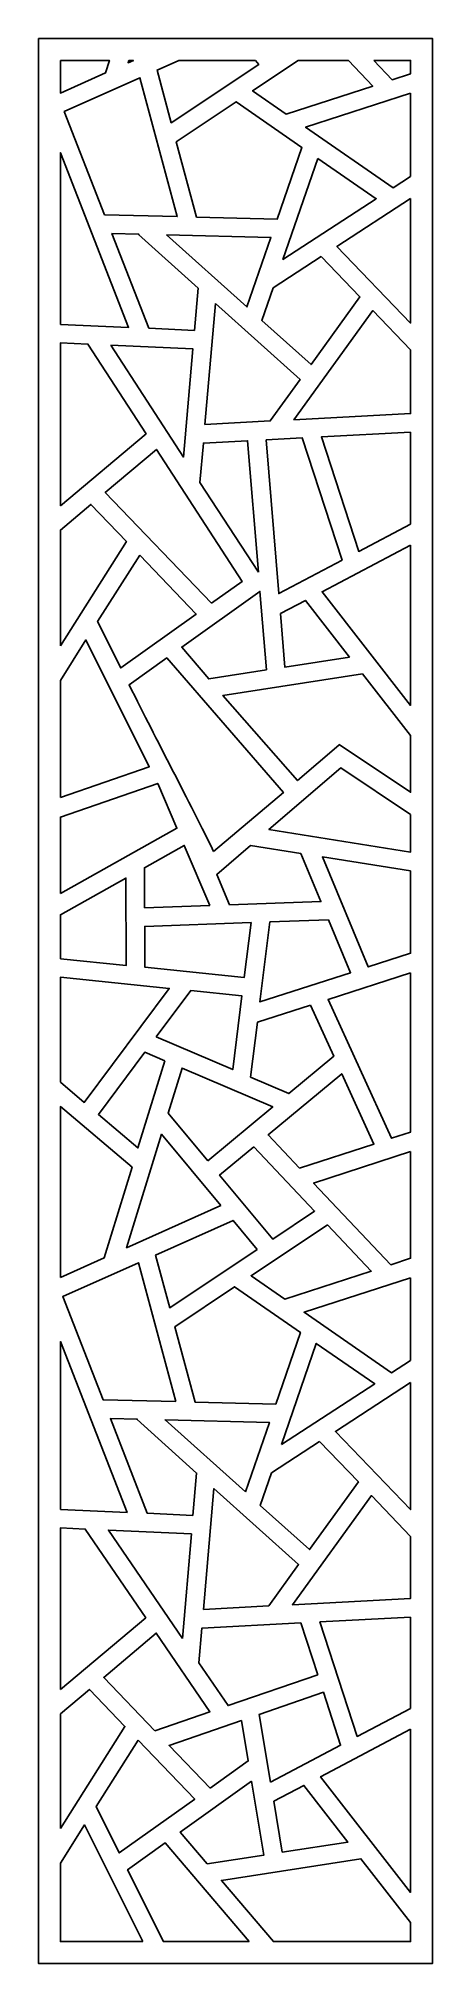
# Model space of a CAD drawing. Header units: centimetres. Extents: x 23.5 to 27, y -8.6 to 8.7.
import ezdxf

# ---------------------------------------------------------------- set-up
doc = ezdxf.new("R2010")
doc.units = ezdxf.units.CM
doc.header["$MEASUREMENT"] = 0
doc.layers.add('layer 1', color=7, linetype='Continuous')

msp = doc.modelspace()

# ---------------------------------------------------------------- linework, layer by layer
at = {"layer": 'layer 1', "color": 250}
for points, knots in [([(23.45669, 8.68746), (23.45669, 8.68746), (26.99976, 8.68746), (26.99976, 8.68746), (26.99976, 8.68746), (26.99976, 8.68746), (26.99976, -8.63422), (26.99976, -8.63422), (26.99976, -8.63422), (26.99976, -8.63422), (23.45669, -8.63422), (23.45669, -8.63422), (23.45669, -8.63422), (23.45669, -8.63422), (23.45669, 8.68746), (23.45669, 8.68746)], [0, 0, 0, 0, 0.2, 0.2, 0.2, 0.2, 0.4, 0.4, 0.4, 0.4, 0.6, 0.6, 0.6, 0.6, 1, 1, 1, 1]), ([(23.65353, 8.49062), (23.65353, 8.49062), (24.09405, 8.49062), (24.09405, 8.49062), (24.09405, 8.49062), (24.09405, 8.49062), (24.05941, 8.37844), (24.05941, 8.37844), (24.05941, 8.37844), (24.05941, 8.37844), (23.65353, 8.19683), (23.65353, 8.19683), (23.65353, 8.19683), (23.65353, 8.19683), (23.65353, 8.49062), (23.65353, 8.49062)], [0, 0, 0, 0, 0.2, 0.2, 0.2, 0.2, 0.4, 0.4, 0.4, 0.4, 0.6, 0.6, 0.6, 0.6, 1, 1, 1, 1]), ([(24.26873, 8.49062), (24.26873, 8.49062), (24.31014, 8.49062), (24.31014, 8.49062), (24.31014, 8.49062), (24.31014, 8.49062), (24.26209, 8.46912), (24.26209, 8.46912), (24.26209, 8.46912), (24.26209, 8.46912), (24.26873, 8.49062), (24.26873, 8.49062)], [0, 0, 0, 0, 0.25, 0.25, 0.25, 0.25, 0.5, 0.5, 0.5, 0.5, 1, 1, 1, 1]), ([(24.71879, 8.49062), (24.71879, 8.49062), (25.40691, 8.49062), (25.40691, 8.49062), (25.40691, 8.49062), (25.40691, 8.49062), (25.43669, 8.45469), (25.43669, 8.45469), (25.43669, 8.45469), (25.43669, 8.45469), (24.65008, 7.92903), (24.65008, 7.92903), (24.65008, 7.92903), (24.65008, 7.92903), (24.52292, 8.40298), (24.52292, 8.40298), (24.52292, 8.40298), (24.52292, 8.40298), (24.71879, 8.49062), (24.71879, 8.49062)], [0, 0, 0, 0, 0.16666667, 0.16666667, 0.16666667, 0.16666667, 0.33333333, 0.33333333, 0.33333333, 0.33333333, 0.5, 0.5, 0.5, 0.5, 0.66666667, 0.66666667, 0.66666667, 0.66666667, 1, 1, 1, 1]), ([(25.79063, 8.49062), (25.79063, 8.49062), (26.24419, 8.49062), (26.24419, 8.49062), (26.24419, 8.49062), (26.24419, 8.49062), (26.46261, 8.25962), (26.46261, 8.25962), (26.46261, 8.25962), (26.46261, 8.25962), (25.68504, 8.00801), (25.68504, 8.00801), (25.68504, 8.00801), (25.68504, 8.00801), (25.38213, 8.21763), (25.38213, 8.21763), (25.38213, 8.21763), (25.38213, 8.21763), (25.79063, 8.49062), (25.79063, 8.49062)], [0, 0, 0, 0, 0.16666667, 0.16666667, 0.16666667, 0.16666667, 0.33333333, 0.33333333, 0.33333333, 0.33333333, 0.5, 0.5, 0.5, 0.5, 0.66666667, 0.66666667, 0.66666667, 0.66666667, 1, 1, 1, 1]), ([(26.47378, 8.49062), (26.47378, 8.49062), (26.80292, 8.49062), (26.80292, 8.49062), (26.80292, 8.49062), (26.80292, 8.49062), (26.80292, 8.36973), (26.80292, 8.36973), (26.80292, 8.36973), (26.80292, 8.36973), (26.63841, 8.3165), (26.63841, 8.3165), (26.63841, 8.3165), (26.63841, 8.3165), (26.47378, 8.49062), (26.47378, 8.49062)], [0, 0, 0, 0, 0.2, 0.2, 0.2, 0.2, 0.4, 0.4, 0.4, 0.4, 0.6, 0.6, 0.6, 0.6, 1, 1, 1, 1]), ([(24.05037, 7.10097), (24.05037, 7.10097), (24.70393, 7.08492), (24.70393, 7.08492), (24.70393, 7.08492), (24.70393, 7.08492), (24.3688, 8.33402), (24.3688, 8.33402), (24.3688, 8.33402), (24.3688, 8.33402), (23.6884, 8.02959), (23.6884, 8.02959), (23.6884, 8.02959), (23.6884, 8.02959), (24.05037, 7.10097), (24.05037, 7.10097)], [0, 0, 0, 0, 0.2, 0.2, 0.2, 0.2, 0.4, 0.4, 0.4, 0.4, 0.6, 0.6, 0.6, 0.6, 1, 1, 1, 1]), ([(26.80292, 8.19425), (26.80292, 8.19425), (26.80292, 7.4466), (26.80292, 7.4466), (26.80292, 7.4466), (26.80292, 7.4466), (26.64483, 7.34383), (26.64483, 7.34383), (26.64483, 7.34383), (26.64483, 7.34383), (25.85783, 7.88844), (25.85783, 7.88844), (25.85783, 7.88844), (25.85783, 7.88844), (26.80292, 8.19425), (26.80292, 8.19425)], [0, 0, 0, 0, 0.2, 0.2, 0.2, 0.2, 0.4, 0.4, 0.4, 0.4, 0.6, 0.6, 0.6, 0.6, 1, 1, 1, 1]), ([(24.8777, 7.08065), (24.8777, 7.08065), (25.60329, 7.06282), (25.60329, 7.06282), (25.60329, 7.06282), (25.60329, 7.06282), (25.82589, 7.7076), (25.82589, 7.7076), (25.82589, 7.7076), (25.82589, 7.7076), (25.23293, 8.11793), (25.23293, 8.11793), (25.23293, 8.11793), (25.23293, 8.11793), (24.69572, 7.75893), (24.69572, 7.75893), (24.69572, 7.75893), (24.69572, 7.75893), (24.8777, 7.08065), (24.8777, 7.08065)], [0, 0, 0, 0, 0.16666667, 0.16666667, 0.16666667, 0.16666667, 0.33333333, 0.33333333, 0.33333333, 0.33333333, 0.5, 0.5, 0.5, 0.5, 0.66666667, 0.66666667, 0.66666667, 0.66666667, 1, 1, 1, 1]), ([(23.65353, 6.11519), (23.65353, 6.11519), (23.65353, 7.65994), (23.65353, 7.65994), (23.65353, 7.65994), (23.65353, 7.65994), (24.26638, 6.08767), (24.26638, 6.08767), (24.26638, 6.08767), (24.26638, 6.08767), (23.65353, 6.11519), (23.65353, 6.11519)], [0, 0, 0, 0, 0.25, 0.25, 0.25, 0.25, 0.5, 0.5, 0.5, 0.5, 1, 1, 1, 1]), ([(25.96825, 7.60908), (25.96825, 7.60908), (25.6544, 6.7), (25.6544, 6.7), (25.6544, 6.7), (25.6544, 6.7), (26.4936, 7.24553), (26.4936, 7.24553), (26.4936, 7.24553), (26.4936, 7.24553), (25.96825, 7.60908), (25.96825, 7.60908)], [0, 0, 0, 0, 0.25, 0.25, 0.25, 0.25, 0.5, 0.5, 0.5, 0.5, 1, 1, 1, 1]), ([(26.80292, 7.24776), (26.80292, 7.24776), (26.80292, 6.12715), (26.80292, 6.12715), (26.80292, 6.12715), (26.80292, 6.12715), (26.14074, 6.8173), (26.14074, 6.8173), (26.14074, 6.8173), (26.14074, 6.8173), (26.80292, 7.24776), (26.80292, 7.24776)], [0, 0, 0, 0, 0.25, 0.25, 0.25, 0.25, 0.5, 0.5, 0.5, 0.5, 1, 1, 1, 1]), ([(24.44854, 6.07949), (24.44854, 6.07949), (24.85948, 6.06105), (24.85948, 6.06105), (24.85948, 6.06105), (24.85948, 6.06105), (24.89233, 6.44134), (24.89233, 6.44134), (24.89233, 6.44134), (24.89233, 6.44134), (24.35611, 6.92304), (24.35611, 6.92304), (24.35611, 6.92304), (24.35611, 6.92304), (24.35942, 6.92646), (24.35942, 6.92646), (24.35942, 6.92646), (24.35942, 6.92646), (24.11607, 6.93244), (24.11607, 6.93244), (24.11607, 6.93244), (24.11607, 6.93244), (24.44854, 6.07949), (24.44854, 6.07949)], [0, 0, 0, 0, 0.14285714, 0.14285714, 0.14285714, 0.14285714, 0.28571429, 0.28571429, 0.28571429, 0.28571429, 0.42857143, 0.42857143, 0.42857143, 0.42857143, 0.57142857, 0.57142857, 0.57142857, 0.57142857, 0.71428571, 0.71428571, 0.71428571, 0.71428571, 1, 1, 1, 1]), ([(24.60879, 6.92034), (24.60879, 6.92034), (25.33032, 6.27216), (25.33032, 6.27216), (25.33032, 6.27216), (25.33032, 6.27216), (25.54615, 6.8973), (25.54615, 6.8973), (25.54615, 6.8973), (25.54615, 6.8973), (24.60879, 6.92034), (24.60879, 6.92034)], [0, 0, 0, 0, 0.25, 0.25, 0.25, 0.25, 0.5, 0.5, 0.5, 0.5, 1, 1, 1, 1]), ([(25.9984, 6.72478), (25.9984, 6.72478), (25.56589, 6.44362), (25.56589, 6.44362), (25.56589, 6.44362), (25.56589, 6.44362), (25.46494, 6.15123), (25.46494, 6.15123), (25.46494, 6.15123), (25.46494, 6.15123), (25.90746, 5.75371), (25.90746, 5.75371), (25.90746, 5.75371), (25.90746, 5.75371), (26.34691, 6.36155), (26.34691, 6.36155), (26.34691, 6.36155), (26.34691, 6.36155), (25.9984, 6.72478), (25.9984, 6.72478)], [0, 0, 0, 0, 0.16666667, 0.16666667, 0.16666667, 0.16666667, 0.33333333, 0.33333333, 0.33333333, 0.33333333, 0.5, 0.5, 0.5, 0.5, 0.66666667, 0.66666667, 0.66666667, 0.66666667, 1, 1, 1, 1]), ([(25.04761, 6.30185), (25.04761, 6.30185), (24.95369, 5.21457), (24.95369, 5.21457), (24.95369, 5.21457), (24.95369, 5.21457), (25.54018, 5.2457), (25.54018, 5.2457), (25.54018, 5.2457), (25.54018, 5.2457), (25.80915, 5.61774), (25.80915, 5.61774), (25.80915, 5.61774), (25.80915, 5.61774), (25.04761, 6.30185), (25.04761, 6.30185)], [0, 0, 0, 0, 0.2, 0.2, 0.2, 0.2, 0.4, 0.4, 0.4, 0.4, 0.6, 0.6, 0.6, 0.6, 1, 1, 1, 1]), ([(26.80292, 5.88628), (26.80292, 5.88628), (26.80292, 5.31273), (26.80292, 5.31273), (26.80292, 5.31273), (26.80292, 5.31273), (25.75407, 5.25706), (25.75407, 5.25706), (25.75407, 5.25706), (25.75407, 5.25706), (26.46421, 6.2393), (26.46421, 6.2393), (26.46421, 6.2393), (26.46421, 6.2393), (26.80292, 5.88628), (26.80292, 5.88628)], [0, 0, 0, 0, 0.2, 0.2, 0.2, 0.2, 0.4, 0.4, 0.4, 0.4, 0.6, 0.6, 0.6, 0.6, 1, 1, 1, 1]), ([(23.65353, 4.48152), (23.65353, 4.48152), (23.65353, 5.94829), (23.65353, 5.94829), (23.65353, 5.94829), (23.65353, 5.94829), (23.90091, 5.93718), (23.90091, 5.93718), (23.90091, 5.93718), (23.90091, 5.93718), (24.42476, 5.13142), (24.42476, 5.13142), (24.42476, 5.13142), (24.42476, 5.13142), (23.65353, 4.48152), (23.65353, 4.48152)], [0, 0, 0, 0, 0.2, 0.2, 0.2, 0.2, 0.4, 0.4, 0.4, 0.4, 0.6, 0.6, 0.6, 0.6, 1, 1, 1, 1]), ([(24.10596, 5.92798), (24.10596, 5.92798), (24.76097, 4.92049), (24.76097, 4.92049), (24.76097, 4.92049), (24.76097, 4.92049), (24.84512, 5.8948), (24.84512, 5.8948), (24.84512, 5.8948), (24.84512, 5.8948), (24.10596, 5.92798), (24.10596, 5.92798)], [0, 0, 0, 0, 0.25, 0.25, 0.25, 0.25, 0.5, 0.5, 0.5, 0.5, 1, 1, 1, 1]), ([(25.43406, 3.88517), (25.43406, 3.88517), (25.33679, 5.06782), (25.33679, 5.06782), (25.33679, 5.06782), (25.33679, 5.06782), (24.93919, 5.04671), (24.93919, 5.04671), (24.93919, 5.04671), (24.93919, 5.04671), (24.90867, 4.69331), (24.90867, 4.69331), (24.90867, 4.69331), (24.90867, 4.69331), (25.43406, 3.88517), (25.43406, 3.88517)], [0, 0, 0, 0, 0.2, 0.2, 0.2, 0.2, 0.4, 0.4, 0.4, 0.4, 0.6, 0.6, 0.6, 0.6, 1, 1, 1, 1]), ([(25.50351, 5.07667), (25.50351, 5.07667), (25.6173, 3.69308), (25.6173, 3.69308), (25.6173, 3.69308), (25.6173, 3.69308), (26.18742, 3.99336), (26.18742, 3.99336), (26.18742, 3.99336), (26.18742, 3.99336), (25.82926, 5.09396), (25.82926, 5.09396), (25.82926, 5.09396), (25.82926, 5.09396), (25.50351, 5.07667), (25.50351, 5.07667)], [0, 0, 0, 0, 0.2, 0.2, 0.2, 0.2, 0.4, 0.4, 0.4, 0.4, 0.6, 0.6, 0.6, 0.6, 1, 1, 1, 1]), ([(26.80292, 5.14564), (26.80292, 5.14564), (26.80292, 4.31754), (26.80292, 4.31754), (26.80292, 4.31754), (26.80292, 4.31754), (26.33704, 4.07217), (26.33704, 4.07217), (26.33704, 4.07217), (26.33704, 4.07217), (26.00155, 5.1031), (26.00155, 5.1031), (26.00155, 5.1031), (26.00155, 5.1031), (26.80292, 5.14564), (26.80292, 5.14564)], [0, 0, 0, 0, 0.2, 0.2, 0.2, 0.2, 0.4, 0.4, 0.4, 0.4, 0.6, 0.6, 0.6, 0.6, 1, 1, 1, 1]), ([(25.01277, 3.60616), (25.01277, 3.60616), (25.2885, 3.80286), (25.2885, 3.80286), (25.2885, 3.80286), (25.2885, 3.80286), (24.51634, 4.99057), (24.51634, 4.99057), (24.51634, 4.99057), (24.51634, 4.99057), (24.05636, 4.60296), (24.05636, 4.60296), (24.05636, 4.60296), (24.05636, 4.60296), (25.01277, 3.60616), (25.01277, 3.60616)], [0, 0, 0, 0, 0.2, 0.2, 0.2, 0.2, 0.4, 0.4, 0.4, 0.4, 0.6, 0.6, 0.6, 0.6, 1, 1, 1, 1]), ([(23.65353, 3.22159), (23.65353, 3.22159), (23.65353, 4.2635), (23.65353, 4.2635), (23.65353, 4.2635), (23.65353, 4.2635), (23.92857, 4.49527), (23.92857, 4.49527), (23.92857, 4.49527), (23.92857, 4.49527), (24.24791, 4.16245), (24.24791, 4.16245), (24.24791, 4.16245), (24.24791, 4.16245), (23.65353, 3.22159), (23.65353, 3.22159)], [0, 0, 0, 0, 0.2, 0.2, 0.2, 0.2, 0.4, 0.4, 0.4, 0.4, 0.6, 0.6, 0.6, 0.6, 1, 1, 1, 1]), ([(24.36674, 4.0386), (24.36674, 4.0386), (23.98784, 3.44023), (23.98784, 3.44023), (23.98784, 3.44023), (23.98784, 3.44023), (24.19582, 3.02335), (24.19582, 3.02335), (24.19582, 3.02335), (24.19582, 3.02335), (24.87557, 3.50828), (24.87557, 3.50828), (24.87557, 3.50828), (24.87557, 3.50828), (24.36674, 4.0386), (24.36674, 4.0386)], [0, 0, 0, 0, 0.2, 0.2, 0.2, 0.2, 0.4, 0.4, 0.4, 0.4, 0.6, 0.6, 0.6, 0.6, 1, 1, 1, 1]), ([(26.80292, 4.12915), (26.80292, 4.12915), (26.80292, 2.68628), (26.80292, 2.68628), (26.80292, 2.68628), (26.80292, 2.68628), (26.00683, 3.70985), (26.00683, 3.70985), (26.00683, 3.70985), (26.00683, 3.70985), (26.80292, 4.12915), (26.80292, 4.12915)], [0, 0, 0, 0, 0.25, 0.25, 0.25, 0.25, 0.5, 0.5, 0.5, 0.5, 1, 1, 1, 1]), ([(25.50639, 3.00572), (25.50639, 3.00572), (25.44829, 3.71219), (25.44829, 3.71219), (25.44829, 3.71219), (25.44829, 3.71219), (24.74554, 3.21086), (24.74554, 3.21086), (24.74554, 3.21086), (24.74554, 3.21086), (24.98817, 2.92541), (24.98817, 2.92541), (24.98817, 2.92541), (24.98817, 2.92541), (25.50639, 3.00572), (25.50639, 3.00572)], [0, 0, 0, 0, 0.2, 0.2, 0.2, 0.2, 0.4, 0.4, 0.4, 0.4, 0.6, 0.6, 0.6, 0.6, 1, 1, 1, 1]), ([(25.63216, 3.51251), (25.63216, 3.51251), (25.67173, 3.03135), (25.67173, 3.03135), (25.67173, 3.03135), (25.67173, 3.03135), (26.25324, 3.12147), (26.25324, 3.12147), (26.25324, 3.12147), (26.25324, 3.12147), (25.857, 3.63094), (25.857, 3.63094), (25.857, 3.63094), (25.857, 3.63094), (25.63216, 3.51251), (25.63216, 3.51251)], [0, 0, 0, 0, 0.2, 0.2, 0.2, 0.2, 0.4, 0.4, 0.4, 0.4, 0.6, 0.6, 0.6, 0.6, 1, 1, 1, 1]), ([(23.65353, 1.85837), (23.65353, 1.85837), (23.65353, 2.90985), (23.65353, 2.90985), (23.65353, 2.90985), (23.65353, 2.90985), (23.8836, 3.27561), (23.8836, 3.27561), (23.8836, 3.27561), (23.8836, 3.27561), (24.45266, 2.13501), (24.45266, 2.13501), (24.45266, 2.13501), (24.45266, 2.13501), (23.65353, 1.85837), (23.65353, 1.85837)], [0, 0, 0, 0, 0.2, 0.2, 0.2, 0.2, 0.4, 0.4, 0.4, 0.4, 0.6, 0.6, 0.6, 0.6, 1, 1, 1, 1]), ([(25.03174, 1.37301), (25.03174, 1.37301), (25.65985, 1.90146), (25.65985, 1.90146), (25.65985, 1.90146), (25.65985, 1.90146), (24.60971, 3.11396), (24.60971, 3.11396), (24.60971, 3.11396), (24.60971, 3.11396), (24.27113, 2.87242), (24.27113, 2.87242), (24.27113, 2.87242), (24.54519, 2.3231), (24.74851, 1.94339), (25.03174, 1.37301)], [0, 0, 0, 0, 0.2, 0.2, 0.2, 0.2, 0.4, 0.4, 0.4, 0.4, 0.6, 0.6, 0.6, 0.6, 1, 1, 1, 1]), ([(26.80292, 2.41472), (26.80292, 2.41472), (26.80292, 1.90525), (26.80292, 1.90525), (26.80292, 1.90525), (26.80292, 1.90525), (26.16134, 2.33356), (26.16134, 2.33356), (26.16134, 2.33356), (26.16134, 2.33356), (26.15701, 2.32776), (26.15701, 2.32776), (26.15701, 2.32776), (26.15701, 2.32776), (26.1568, 2.328), (26.1568, 2.328), (26.1568, 2.328), (26.1568, 2.328), (25.78595, 2.00969), (25.78595, 2.00969), (25.78595, 2.00969), (25.78595, 2.00969), (25.11488, 2.77633), (25.11488, 2.77633), (25.11488, 2.77633), (25.11488, 2.77633), (26.37035, 2.9709), (26.37035, 2.9709), (26.37035, 2.9709), (26.37035, 2.9709), (26.80292, 2.41472), (26.80292, 2.41472)], [0, 0, 0, 0, 0.11111111, 0.11111111, 0.11111111, 0.11111111, 0.22222222, 0.22222222, 0.22222222, 0.22222222, 0.33333333, 0.33333333, 0.33333333, 0.33333333, 0.44444444, 0.44444444, 0.44444444, 0.44444444, 0.55555556, 0.55555556, 0.55555556, 0.55555556, 0.66666667, 0.66666667, 0.66666667, 0.66666667, 0.77777778, 0.77777778, 0.77777778, 0.77777778, 1, 1, 1, 1]), ([(26.80292, 1.70479), (26.80292, 1.70479), (26.80292, 1.3663), (26.80292, 1.3663), (26.80292, 1.3663), (26.80292, 1.3663), (25.52887, 1.569), (25.52887, 1.569), (25.52887, 1.569), (25.52887, 1.569), (26.17525, 2.12381), (26.17525, 2.12381), (26.17525, 2.12381), (26.17525, 2.12381), (26.80292, 1.70479), (26.80292, 1.70479)], [0, 0, 0, 0, 0.2, 0.2, 0.2, 0.2, 0.4, 0.4, 0.4, 0.4, 0.6, 0.6, 0.6, 0.6, 1, 1, 1, 1]), ([(23.65353, 0.99452), (23.65353, 0.99452), (23.65353, 1.68194), (23.65353, 1.68194), (23.65353, 1.68194), (23.65353, 1.68194), (24.52903, 1.98502), (24.52903, 1.98502), (24.52903, 1.98502), (24.52903, 1.98502), (24.70109, 1.58066), (24.70109, 1.58066), (24.70109, 1.58066), (24.70109, 1.58066), (23.65353, 0.99452), (23.65353, 0.99452)], [0, 0, 0, 0, 0.2, 0.2, 0.2, 0.2, 0.4, 0.4, 0.4, 0.4, 0.6, 0.6, 0.6, 0.6, 1, 1, 1, 1]), ([(24.99673, 0.8859), (24.99673, 0.8859), (24.76683, 1.42618), (24.76683, 1.42618), (24.76683, 1.42618), (24.76683, 1.42618), (24.40943, 1.2262), (24.40943, 1.2262), (24.40943, 1.2262), (24.40943, 1.2262), (24.41091, 0.86545), (24.41091, 0.86545), (24.41091, 0.86545), (24.41091, 0.86545), (24.99673, 0.8859), (24.99673, 0.8859)], [0, 0, 0, 0, 0.2, 0.2, 0.2, 0.2, 0.4, 0.4, 0.4, 0.4, 0.6, 0.6, 0.6, 0.6, 1, 1, 1, 1]), ([(25.81692, 1.35412), (25.81692, 1.35412), (25.36272, 1.42638), (25.36272, 1.42638), (25.36272, 1.42638), (25.36272, 1.42638), (25.05908, 1.16576), (25.05908, 1.16576), (25.05908, 1.16576), (25.05908, 1.16576), (25.17551, 0.89215), (25.17551, 0.89215), (25.17551, 0.89215), (25.17551, 0.89215), (25.99705, 0.92082), (25.99705, 0.92082), (25.99705, 0.92082), (25.99705, 0.92082), (25.81692, 1.35412), (25.81692, 1.35412)], [0, 0, 0, 0, 0.16666667, 0.16666667, 0.16666667, 0.16666667, 0.33333333, 0.33333333, 0.33333333, 0.33333333, 0.5, 0.5, 0.5, 0.5, 0.66666667, 0.66666667, 0.66666667, 0.66666667, 1, 1, 1, 1]), ([(26.80292, 1.19725), (26.80292, 1.19725), (26.80292, 0.45619), (26.80292, 0.45619), (26.80292, 0.45619), (26.80292, 0.45619), (26.42221, 0.333), (26.42221, 0.333), (26.42221, 0.333), (26.42221, 0.333), (26.01054, 1.32332), (26.01054, 1.32332), (26.01054, 1.32332), (26.01054, 1.32332), (26.80292, 1.19725), (26.80292, 1.19725)], [0, 0, 0, 0, 0.2, 0.2, 0.2, 0.2, 0.4, 0.4, 0.4, 0.4, 0.6, 0.6, 0.6, 0.6, 1, 1, 1, 1]), ([(23.65353, 0.40745), (23.65353, 0.40745), (23.65353, 0.80326), (23.65353, 0.80326), (23.65353, 0.80326), (23.65353, 0.80326), (24.24298, 1.13307), (24.24298, 1.13307), (24.24298, 1.13307), (24.24298, 1.13307), (24.24621, 0.34677), (24.24621, 0.34677), (24.24621, 0.34677), (24.24621, 0.34677), (23.65353, 0.40745), (23.65353, 0.40745)], [0, 0, 0, 0, 0.2, 0.2, 0.2, 0.2, 0.4, 0.4, 0.4, 0.4, 0.6, 0.6, 0.6, 0.6, 1, 1, 1, 1]), ([(25.36837, 0.73186), (25.36837, 0.73186), (24.4116, 0.69846), (24.4116, 0.69846), (24.4116, 0.69846), (24.4116, 0.69846), (24.41311, 0.32968), (24.41311, 0.32968), (24.41311, 0.32968), (24.41311, 0.32968), (25.3069, 0.23818), (25.3069, 0.23818), (25.3069, 0.23818), (25.3069, 0.23818), (25.36837, 0.73186), (25.36837, 0.73186)], [0, 0, 0, 0, 0.2, 0.2, 0.2, 0.2, 0.4, 0.4, 0.4, 0.4, 0.6, 0.6, 0.6, 0.6, 1, 1, 1, 1]), ([(26.06548, 0.7562), (26.06548, 0.7562), (25.5373, 0.73776), (25.5373, 0.73776), (25.5373, 0.73776), (25.5373, 0.73776), (25.44763, 0.01765), (25.44763, 0.01765), (25.44763, 0.01765), (25.44763, 0.01765), (26.26284, 0.28143), (26.26284, 0.28143), (26.26284, 0.28143), (26.26284, 0.28143), (26.06548, 0.7562), (26.06548, 0.7562)], [0, 0, 0, 0, 0.2, 0.2, 0.2, 0.2, 0.4, 0.4, 0.4, 0.4, 0.6, 0.6, 0.6, 0.6, 1, 1, 1, 1]), ([(23.65353, -0.70453), (23.65353, -0.70453), (23.65353, 0.23968), (23.65353, 0.23968), (23.65353, 0.23968), (23.65353, 0.23968), (24.6317, 0.13953), (24.6317, 0.13953), (24.6317, 0.13953), (24.6317, 0.13953), (23.86806, -0.88623), (23.86806, -0.88623), (23.86806, -0.88623), (23.86806, -0.88623), (23.65353, -0.70453), (23.65353, -0.70453)], [0, 0, 0, 0, 0.2, 0.2, 0.2, 0.2, 0.4, 0.4, 0.4, 0.4, 0.6, 0.6, 0.6, 0.6, 1, 1, 1, 1]), ([(26.80292, 0.28071), (26.80292, 0.28071), (26.80292, -1.15333), (26.80292, -1.15333), (26.80292, -1.15333), (26.80292, -1.15333), (26.63213, -1.20859), (26.63213, -1.20859), (26.63213, -1.20859), (26.63213, -1.20859), (26.06162, 0.04084), (26.06162, 0.04084), (26.06162, 0.04084), (26.06162, 0.04084), (26.80292, 0.28071), (26.80292, 0.28071)], [0, 0, 0, 0, 0.2, 0.2, 0.2, 0.2, 0.4, 0.4, 0.4, 0.4, 0.6, 0.6, 0.6, 0.6, 1, 1, 1, 1]), ([(24.51591, -0.29557), (24.51591, -0.29557), (25.20374, -0.5903), (25.20374, -0.5903), (25.20374, -0.5903), (25.20374, -0.5903), (25.28628, 0.07252), (25.28628, 0.07252), (25.28628, 0.07252), (25.28628, 0.07252), (24.82508, 0.11974), (24.82508, 0.11974), (24.82508, 0.11974), (24.82508, 0.11974), (24.51591, -0.29557), (24.51591, -0.29557)], [0, 0, 0, 0, 0.2, 0.2, 0.2, 0.2, 0.4, 0.4, 0.4, 0.4, 0.6, 0.6, 0.6, 0.6, 1, 1, 1, 1]), ([(25.90182, -0.01087), (25.90182, -0.01087), (25.42487, -0.1652), (25.42487, -0.1652), (25.42487, -0.1652), (25.42487, -0.1652), (25.36342, -0.65871), (25.36342, -0.65871), (25.36342, -0.65871), (25.36342, -0.65871), (25.70771, -0.80624), (25.70771, -0.80624), (25.70771, -0.80624), (25.70771, -0.80624), (26.11182, -0.47078), (26.11182, -0.47078), (26.11182, -0.47078), (26.11182, -0.47078), (25.90182, -0.01087), (25.90182, -0.01087)], [0, 0, 0, 0, 0.16666667, 0.16666667, 0.16666667, 0.16666667, 0.33333333, 0.33333333, 0.33333333, 0.33333333, 0.5, 0.5, 0.5, 0.5, 0.66666667, 0.66666667, 0.66666667, 0.66666667, 1, 1, 1, 1]), ([(24.59372, -0.51046), (24.59372, -0.51046), (24.41344, -0.43321), (24.41344, -0.43321), (24.41344, -0.43321), (24.41344, -0.43321), (23.99571, -0.99433), (23.99571, -0.99433), (23.99571, -0.99433), (23.99571, -0.99433), (24.3513, -1.2955), (24.3513, -1.2955), (24.3513, -1.2955), (24.3513, -1.2955), (24.59372, -0.51046), (24.59372, -0.51046)], [0, 0, 0, 0, 0.2, 0.2, 0.2, 0.2, 0.4, 0.4, 0.4, 0.4, 0.6, 0.6, 0.6, 0.6, 1, 1, 1, 1]), ([(24.97909, -1.41107), (24.97909, -1.41107), (25.56346, -0.92598), (25.56346, -0.92598), (25.56346, -0.92598), (25.56346, -0.92598), (24.74799, -0.57656), (24.74799, -0.57656), (24.74799, -0.57656), (24.74799, -0.57656), (24.62295, -0.98146), (24.62295, -0.98146), (24.62295, -0.98146), (24.62295, -0.98146), (24.97909, -1.41107), (24.97909, -1.41107)], [0, 0, 0, 0, 0.2, 0.2, 0.2, 0.2, 0.4, 0.4, 0.4, 0.4, 0.6, 0.6, 0.6, 0.6, 1, 1, 1, 1]), ([(25.80276, -1.47696), (25.80276, -1.47696), (26.47233, -1.2603), (26.47233, -1.2603), (26.47233, -1.2603), (26.47233, -1.2603), (26.18361, -0.628), (26.18361, -0.628), (26.18361, -0.628), (26.18361, -0.628), (25.52052, -1.17845), (25.52052, -1.17845), (25.52052, -1.17845), (25.52052, -1.17845), (25.80276, -1.47696), (25.80276, -1.47696)], [0, 0, 0, 0, 0.2, 0.2, 0.2, 0.2, 0.4, 0.4, 0.4, 0.4, 0.6, 0.6, 0.6, 0.6, 1, 1, 1, 1]), ([(23.65353, -2.46008), (23.65353, -2.46008), (23.65353, -0.92332), (23.65353, -0.92332), (23.65353, -0.92332), (23.65353, -0.92332), (24.29775, -1.46893), (24.29775, -1.46893), (24.29775, -1.46893), (24.29775, -1.46893), (24.04589, -2.28452), (24.04589, -2.28452), (24.04589, -2.28452), (24.04589, -2.28452), (23.65353, -2.46008), (23.65353, -2.46008)], [0, 0, 0, 0, 0.2, 0.2, 0.2, 0.2, 0.4, 0.4, 0.4, 0.4, 0.6, 0.6, 0.6, 0.6, 1, 1, 1, 1]), ([(25.09665, -1.81438), (25.09665, -1.81438), (24.56412, -1.17198), (24.56412, -1.17198), (24.56412, -1.17198), (24.56412, -1.17198), (24.24857, -2.19384), (24.24857, -2.19384), (24.24857, -2.19384), (24.24857, -2.19384), (25.09665, -1.81438), (25.09665, -1.81438)], [0, 0, 0, 0, 0.25, 0.25, 0.25, 0.25, 0.5, 0.5, 0.5, 0.5, 1, 1, 1, 1]), ([(25.39189, -1.28522), (25.39189, -1.28522), (25.08556, -1.53951), (25.08556, -1.53951), (25.08556, -1.53951), (25.08556, -1.53951), (25.56267, -2.11505), (25.56267, -2.11505), (25.56267, -2.11505), (25.56267, -2.11505), (25.93883, -1.86367), (25.93883, -1.86367), (25.93883, -1.86367), (25.93883, -1.86367), (25.39189, -1.28522), (25.39189, -1.28522)], [0, 0, 0, 0, 0.2, 0.2, 0.2, 0.2, 0.4, 0.4, 0.4, 0.4, 0.6, 0.6, 0.6, 0.6, 1, 1, 1, 1]), ([(26.80292, -1.32881), (26.80292, -1.32881), (26.80292, -2.28885), (26.80292, -2.28885), (26.80292, -2.28885), (26.80292, -2.28885), (26.62489, -2.34646), (26.62489, -2.34646), (26.62489, -2.34646), (26.62489, -2.34646), (25.92981, -1.61133), (25.92981, -1.61133), (25.92981, -1.61133), (25.92981, -1.61133), (26.80292, -1.32881), (26.80292, -1.32881)], [0, 0, 0, 0, 0.2, 0.2, 0.2, 0.2, 0.4, 0.4, 0.4, 0.4, 0.6, 0.6, 0.6, 0.6, 1, 1, 1, 1]), ([(25.42317, -2.20827), (25.42317, -2.20827), (25.20721, -1.94776), (25.20721, -1.94776), (25.20721, -1.94776), (25.20721, -1.94776), (24.5094, -2.25998), (24.5094, -2.25998), (24.5094, -2.25998), (24.5094, -2.25998), (24.63656, -2.73393), (24.63656, -2.73393), (24.63656, -2.73393), (24.63656, -2.73393), (25.42317, -2.20827), (25.42317, -2.20827)], [0, 0, 0, 0, 0.2, 0.2, 0.2, 0.2, 0.4, 0.4, 0.4, 0.4, 0.6, 0.6, 0.6, 0.6, 1, 1, 1, 1]), ([(26.05506, -1.9866), (26.05506, -1.9866), (25.36861, -2.44533), (25.36861, -2.44533), (25.36861, -2.44533), (25.36861, -2.44533), (25.67153, -2.65495), (25.67153, -2.65495), (25.67153, -2.65495), (25.67153, -2.65495), (26.44909, -2.40334), (26.44909, -2.40334), (26.44909, -2.40334), (26.44909, -2.40334), (26.05506, -1.9866), (26.05506, -1.9866)], [0, 0, 0, 0, 0.2, 0.2, 0.2, 0.2, 0.4, 0.4, 0.4, 0.4, 0.6, 0.6, 0.6, 0.6, 1, 1, 1, 1]), ([(24.69041, -3.57804), (24.69041, -3.57804), (24.35528, -2.32894), (24.35528, -2.32894), (24.35528, -2.32894), (24.35528, -2.32894), (23.67489, -2.63337), (23.67489, -2.63337), (23.67489, -2.63337), (23.67489, -2.63337), (24.03686, -3.56199), (24.03686, -3.56199), (24.03686, -3.56199), (24.03686, -3.56199), (24.69041, -3.57804), (24.69041, -3.57804)], [0, 0, 0, 0, 0.2, 0.2, 0.2, 0.2, 0.4, 0.4, 0.4, 0.4, 0.6, 0.6, 0.6, 0.6, 1, 1, 1, 1]), ([(25.58977, -3.60014), (25.58977, -3.60014), (25.81237, -2.95536), (25.81237, -2.95536), (25.81237, -2.95536), (25.81237, -2.95536), (25.21941, -2.54503), (25.21941, -2.54503), (25.21941, -2.54503), (25.21941, -2.54503), (24.6822, -2.90403), (24.6822, -2.90403), (24.6822, -2.90403), (24.6822, -2.90403), (24.86418, -3.58231), (24.86418, -3.58231), (24.86418, -3.58231), (24.86418, -3.58231), (25.58977, -3.60014), (25.58977, -3.60014)], [0, 0, 0, 0, 0.16666667, 0.16666667, 0.16666667, 0.16666667, 0.33333333, 0.33333333, 0.33333333, 0.33333333, 0.5, 0.5, 0.5, 0.5, 0.66666667, 0.66666667, 0.66666667, 0.66666667, 1, 1, 1, 1]), ([(26.80292, -2.46433), (26.80292, -2.46433), (26.80292, -3.20757), (26.80292, -3.20757), (26.80292, -3.20757), (26.80292, -3.20757), (26.63131, -3.31913), (26.63131, -3.31913), (26.63131, -3.31913), (26.63131, -3.31913), (25.84431, -2.77452), (25.84431, -2.77452), (25.84431, -2.77452), (25.84431, -2.77452), (26.80292, -2.46433), (26.80292, -2.46433)], [0, 0, 0, 0, 0.2, 0.2, 0.2, 0.2, 0.4, 0.4, 0.4, 0.4, 0.6, 0.6, 0.6, 0.6, 1, 1, 1, 1]), ([(23.65353, -4.54838), (23.65353, -4.54838), (23.65353, -3.0377), (23.65353, -3.0377), (23.65353, -3.0377), (23.65353, -3.0377), (24.25286, -4.57529), (24.25286, -4.57529), (24.25286, -4.57529), (24.25286, -4.57529), (23.65353, -4.54838), (23.65353, -4.54838)], [0, 0, 0, 0, 0.25, 0.25, 0.25, 0.25, 0.5, 0.5, 0.5, 0.5, 1, 1, 1, 1]), ([(25.64088, -3.96296), (25.64088, -3.96296), (26.48009, -3.41743), (26.48009, -3.41743), (26.48009, -3.41743), (26.48009, -3.41743), (25.95473, -3.05387), (25.95473, -3.05387), (25.95473, -3.05387), (25.95473, -3.05387), (25.64088, -3.96296), (25.64088, -3.96296)], [0, 0, 0, 0, 0.25, 0.25, 0.25, 0.25, 0.5, 0.5, 0.5, 0.5, 1, 1, 1, 1]), ([(26.80292, -3.40641), (26.80292, -3.40641), (26.80292, -4.54989), (26.80292, -4.54989), (26.80292, -4.54989), (26.80292, -4.54989), (26.12722, -3.84565), (26.12722, -3.84565), (26.12722, -3.84565), (26.12722, -3.84565), (26.80292, -3.40641), (26.80292, -3.40641)], [0, 0, 0, 0, 0.25, 0.25, 0.25, 0.25, 0.5, 0.5, 0.5, 0.5, 1, 1, 1, 1]), ([(24.84597, -4.60191), (24.84597, -4.60191), (24.87881, -4.22162), (24.87881, -4.22162), (24.87881, -4.22162), (24.87881, -4.22162), (24.34259, -3.73992), (24.34259, -3.73992), (24.34259, -3.73992), (24.34259, -3.73992), (24.3459, -3.7365), (24.3459, -3.7365), (24.3459, -3.7365), (24.3459, -3.7365), (24.10255, -3.73052), (24.10255, -3.73052), (24.10255, -3.73052), (24.10255, -3.73052), (24.43502, -4.58346), (24.43502, -4.58346), (24.43502, -4.58346), (24.43502, -4.58346), (24.84597, -4.60191), (24.84597, -4.60191)], [0, 0, 0, 0, 0.14285714, 0.14285714, 0.14285714, 0.14285714, 0.28571429, 0.28571429, 0.28571429, 0.28571429, 0.42857143, 0.42857143, 0.42857143, 0.42857143, 0.57142857, 0.57142857, 0.57142857, 0.57142857, 0.71428571, 0.71428571, 0.71428571, 0.71428571, 1, 1, 1, 1]), ([(25.31681, -4.3908), (25.31681, -4.3908), (25.53263, -3.76565), (25.53263, -3.76565), (25.53263, -3.76565), (25.53263, -3.76565), (24.59527, -3.74262), (24.59527, -3.74262), (24.59527, -3.74262), (24.59527, -3.74262), (25.31681, -4.3908), (25.31681, -4.3908)], [0, 0, 0, 0, 0.25, 0.25, 0.25, 0.25, 0.5, 0.5, 0.5, 0.5, 1, 1, 1, 1]), ([(25.98488, -3.93818), (25.98488, -3.93818), (25.55237, -4.21933), (25.55237, -4.21933), (25.55237, -4.21933), (25.55237, -4.21933), (25.45143, -4.51173), (25.45143, -4.51173), (25.45143, -4.51173), (25.45143, -4.51173), (25.89394, -4.90925), (25.89394, -4.90925), (25.89394, -4.90925), (25.89394, -4.90925), (26.33339, -4.30141), (26.33339, -4.30141), (26.33339, -4.30141), (26.33339, -4.30141), (25.98488, -3.93818), (25.98488, -3.93818)], [0, 0, 0, 0, 0.16666667, 0.16666667, 0.16666667, 0.16666667, 0.33333333, 0.33333333, 0.33333333, 0.33333333, 0.5, 0.5, 0.5, 0.5, 0.66666667, 0.66666667, 0.66666667, 0.66666667, 1, 1, 1, 1]), ([(24.94017, -5.44839), (24.94017, -5.44839), (25.52666, -5.41725), (25.52666, -5.41725), (25.52666, -5.41725), (25.52666, -5.41725), (25.79564, -5.04522), (25.79564, -5.04522), (25.79564, -5.04522), (25.79564, -5.04522), (25.03409, -4.3611), (25.03409, -4.3611), (25.03409, -4.3611), (25.03409, -4.3611), (24.94017, -5.44839), (24.94017, -5.44839)], [0, 0, 0, 0, 0.2, 0.2, 0.2, 0.2, 0.4, 0.4, 0.4, 0.4, 0.6, 0.6, 0.6, 0.6, 1, 1, 1, 1]), ([(26.80292, -4.79076), (26.80292, -4.79076), (26.80292, -5.34951), (26.80292, -5.34951), (26.80292, -5.34951), (26.80292, -5.34951), (25.74055, -5.4059), (25.74055, -5.4059), (25.74055, -5.4059), (25.74055, -5.4059), (26.45069, -4.42366), (26.45069, -4.42366), (26.45069, -4.42366), (26.45069, -4.42366), (26.80292, -4.79076), (26.80292, -4.79076)], [0, 0, 0, 0, 0.2, 0.2, 0.2, 0.2, 0.4, 0.4, 0.4, 0.4, 0.6, 0.6, 0.6, 0.6, 1, 1, 1, 1]), ([(23.65353, -6.17005), (23.65353, -6.17005), (23.65353, -4.71528), (23.65353, -4.71528), (23.65353, -4.71528), (23.65353, -4.71528), (23.87648, -4.72528), (23.87648, -4.72528), (23.87648, -4.72528), (23.87648, -4.72528), (24.42101, -5.52331), (24.42101, -5.52331), (24.42101, -5.52331), (24.42101, -5.52331), (23.65353, -6.17005), (23.65353, -6.17005)], [0, 0, 0, 0, 0.2, 0.2, 0.2, 0.2, 0.4, 0.4, 0.4, 0.4, 0.6, 0.6, 0.6, 0.6, 1, 1, 1, 1]), ([(24.75026, -5.70997), (24.75026, -5.70997), (24.83161, -4.76815), (24.83161, -4.76815), (24.83161, -4.76815), (24.83161, -4.76815), (24.08474, -4.73463), (24.08474, -4.73463), (24.08474, -4.73463), (24.08474, -4.73463), (24.75026, -5.70997), (24.75026, -5.70997)], [0, 0, 0, 0, 0.25, 0.25, 0.25, 0.25, 0.5, 0.5, 0.5, 0.5, 1, 1, 1, 1]), ([(26.80292, -5.5166), (26.80292, -5.5166), (26.80292, -6.3383), (26.80292, -6.3383), (26.80292, -6.3383), (26.80292, -6.3383), (26.32353, -6.59079), (26.32353, -6.59079), (26.32353, -6.59079), (26.32353, -6.59079), (25.98803, -5.55986), (25.98803, -5.55986), (25.98803, -5.55986), (25.98803, -5.55986), (26.80292, -5.5166), (26.80292, -5.5166)], [0, 0, 0, 0, 0.2, 0.2, 0.2, 0.2, 0.4, 0.4, 0.4, 0.4, 0.6, 0.6, 0.6, 0.6, 1, 1, 1, 1]), ([(24.5033, -6.5399), (24.5033, -6.5399), (24.99831, -6.36936), (24.99831, -6.36936), (24.99831, -6.36936), (24.99831, -6.36936), (24.51547, -5.66173), (24.51547, -5.66173), (24.51547, -5.66173), (24.51547, -5.66173), (24.04284, -6.06), (24.04284, -6.06), (24.04284, -6.06), (24.04284, -6.06), (24.5033, -6.5399), (24.5033, -6.5399)], [0, 0, 0, 0, 0.2, 0.2, 0.2, 0.2, 0.4, 0.4, 0.4, 0.4, 0.6, 0.6, 0.6, 0.6, 1, 1, 1, 1]), ([(25.96754, -6.03545), (25.96754, -6.03545), (25.81574, -5.569), (25.81574, -5.569), (25.81574, -5.569), (25.81574, -5.569), (24.92567, -5.61625), (24.92567, -5.61625), (24.92567, -5.61625), (24.92567, -5.61625), (24.89878, -5.92763), (24.89878, -5.92763), (24.89878, -5.92763), (24.89878, -5.92763), (25.16177, -6.31305), (25.16177, -6.31305), (25.16177, -6.31305), (25.16177, -6.31305), (25.96754, -6.03545), (25.96754, -6.03545)], [0, 0, 0, 0, 0.16666667, 0.16666667, 0.16666667, 0.16666667, 0.33333333, 0.33333333, 0.33333333, 0.33333333, 0.5, 0.5, 0.5, 0.5, 0.66666667, 0.66666667, 0.66666667, 0.66666667, 1, 1, 1, 1]), ([(23.65353, -7.41998), (23.65353, -7.41998), (23.65353, -6.38807), (23.65353, -6.38807), (23.65353, -6.38807), (23.65353, -6.38807), (23.91505, -6.16769), (23.91505, -6.16769), (23.91505, -6.16769), (23.91505, -6.16769), (24.23439, -6.50051), (24.23439, -6.50051), (24.23439, -6.50051), (24.23439, -6.50051), (23.65353, -7.41998), (23.65353, -7.41998)], [0, 0, 0, 0, 0.2, 0.2, 0.2, 0.2, 0.4, 0.4, 0.4, 0.4, 0.6, 0.6, 0.6, 0.6, 1, 1, 1, 1]), ([(25.5432, -7.00179), (25.5432, -7.00179), (26.17391, -6.6696), (26.17391, -6.6696), (26.17391, -6.6696), (26.17391, -6.6696), (26.01914, -6.19402), (26.01914, -6.19402), (26.01914, -6.19402), (26.01914, -6.19402), (25.44116, -6.39315), (25.44116, -6.39315), (25.44116, -6.39315), (25.44116, -6.39315), (25.5432, -7.00179), (25.5432, -7.00179)], [0, 0, 0, 0, 0.2, 0.2, 0.2, 0.2, 0.4, 0.4, 0.4, 0.4, 0.6, 0.6, 0.6, 0.6, 1, 1, 1, 1]), ([(24.99926, -7.0568), (24.99926, -7.0568), (25.34234, -6.81205), (25.34234, -6.81205), (25.34234, -6.81205), (25.34234, -6.81205), (25.28134, -6.44821), (25.28134, -6.44821), (25.28134, -6.44821), (25.28134, -6.44821), (24.63047, -6.67244), (24.63047, -6.67244), (24.63047, -6.67244), (24.63047, -6.67244), (24.99926, -7.0568), (24.99926, -7.0568)], [0, 0, 0, 0, 0.2, 0.2, 0.2, 0.2, 0.4, 0.4, 0.4, 0.4, 0.6, 0.6, 0.6, 0.6, 1, 1, 1, 1]), ([(26.80292, -6.52669), (26.80292, -6.52669), (26.80292, -7.99406), (26.80292, -7.99406), (26.80292, -7.99406), (26.80292, -7.99406), (25.99331, -6.95311), (25.99331, -6.95311), (25.99331, -6.95311), (25.99331, -6.95311), (26.80292, -6.52669), (26.80292, -6.52669)], [0, 0, 0, 0, 0.25, 0.25, 0.25, 0.25, 0.5, 0.5, 0.5, 0.5, 1, 1, 1, 1]), ([(24.35322, -6.62435), (24.35322, -6.62435), (23.97432, -7.22273), (23.97432, -7.22273), (23.97432, -7.22273), (23.97432, -7.22273), (24.18231, -7.63961), (24.18231, -7.63961), (24.18231, -7.63961), (24.18231, -7.63961), (24.86206, -7.15468), (24.86206, -7.15468), (24.86206, -7.15468), (24.86206, -7.15468), (24.35322, -6.62435), (24.35322, -6.62435)], [0, 0, 0, 0, 0.2, 0.2, 0.2, 0.2, 0.4, 0.4, 0.4, 0.4, 0.6, 0.6, 0.6, 0.6, 1, 1, 1, 1]), ([(25.37298, -6.99484), (25.37298, -6.99484), (24.73202, -7.4521), (24.73202, -7.4521), (24.73202, -7.4521), (24.73202, -7.4521), (24.97465, -7.73755), (24.97465, -7.73755), (24.97465, -7.73755), (24.97465, -7.73755), (25.48425, -7.65857), (25.48425, -7.65857), (25.48425, -7.65857), (25.48425, -7.65857), (25.37298, -6.99484), (25.37298, -6.99484)], [0, 0, 0, 0, 0.2, 0.2, 0.2, 0.2, 0.4, 0.4, 0.4, 0.4, 0.6, 0.6, 0.6, 0.6, 1, 1, 1, 1]), ([(25.64902, -7.63304), (25.64902, -7.63304), (26.23973, -7.54149), (26.23973, -7.54149), (26.23973, -7.54149), (26.23973, -7.54149), (25.84349, -7.03202), (25.84349, -7.03202), (25.84349, -7.03202), (25.84349, -7.03202), (25.57222, -7.1749), (25.57222, -7.1749), (25.57222, -7.1749), (25.57222, -7.1749), (25.64902, -7.63304), (25.64902, -7.63304)], [0, 0, 0, 0, 0.2, 0.2, 0.2, 0.2, 0.4, 0.4, 0.4, 0.4, 0.6, 0.6, 0.6, 0.6, 1, 1, 1, 1]), ([(24.39396, -8.43738), (24.39396, -8.43738), (23.65353, -8.43738), (23.65353, -8.43738), (23.65353, -8.43738), (23.65353, -8.43738), (23.65353, -7.73162), (23.65353, -7.73162), (23.65353, -7.73162), (23.65353, -7.73162), (23.87008, -7.38734), (23.87008, -7.38734), (23.87008, -7.38734), (23.87008, -7.38734), (24.39396, -8.43738), (24.39396, -8.43738)], [0, 0, 0, 0, 0.2, 0.2, 0.2, 0.2, 0.4, 0.4, 0.4, 0.4, 0.6, 0.6, 0.6, 0.6, 1, 1, 1, 1]), ([(25.35064, -8.43738), (25.35064, -8.43738), (24.58033, -8.43738), (24.58033, -8.43738), (24.58033, -8.43738), (24.58033, -8.43738), (24.25761, -7.79054), (24.25761, -7.79054), (24.25761, -7.79054), (24.25761, -7.79054), (24.59577, -7.5493), (24.59577, -7.5493), (24.59577, -7.5493), (24.59577, -7.5493), (25.35064, -8.43738), (25.35064, -8.43738)], [0, 0, 0, 0, 0.2, 0.2, 0.2, 0.2, 0.4, 0.4, 0.4, 0.4, 0.6, 0.6, 0.6, 0.6, 1, 1, 1, 1]), ([(26.80292, -8.26562), (26.80292, -8.26562), (26.80292, -8.43738), (26.80292, -8.43738), (26.80292, -8.43738), (26.80292, -8.43738), (25.56951, -8.43738), (25.56951, -8.43738), (25.56951, -8.43738), (25.56951, -8.43738), (25.10136, -7.88662), (25.10136, -7.88662), (25.10136, -7.88662), (25.10136, -7.88662), (26.35683, -7.69205), (26.35683, -7.69205), (26.35683, -7.69205), (26.35683, -7.69205), (26.80292, -8.26562), (26.80292, -8.26562)], [0, 0, 0, 0, 0.16666667, 0.16666667, 0.16666667, 0.16666667, 0.33333333, 0.33333333, 0.33333333, 0.33333333, 0.5, 0.5, 0.5, 0.5, 0.66666667, 0.66666667, 0.66666667, 0.66666667, 1, 1, 1, 1])]:
    msp.add_open_spline(points, degree=3, knots=knots, dxfattribs=at)

doc.saveas('drawing.dxf')
